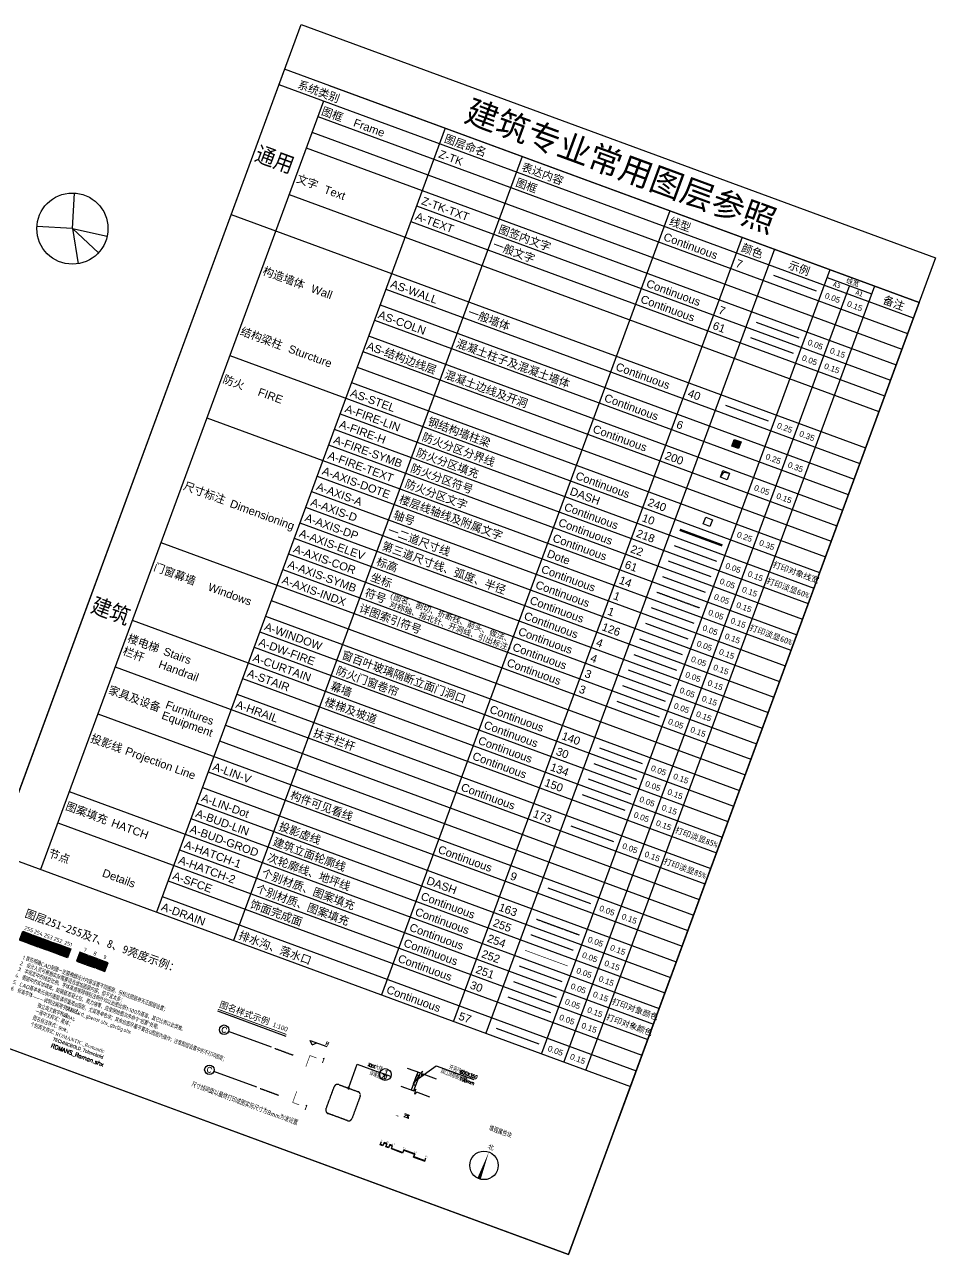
# Model space of a CAD drawing. Extents: x 40587130176 to 40589176181, y 3379490076 to 3381196839.
# Drawn here: x 40587992691 to 40588069505, y 3380766921 to 3380870679 of the extents above; entities that cross this region are included whole.
import ezdxf
from ezdxf.enums import TextEntityAlignment as Align

# ---------------------------------------------------------------- set-up
doc = ezdxf.new("R2010")
doc.units = 0
doc.header["$LTSCALE"] = 10
for name, pattern in [('CENTER', [50.8, 31.75, -6.35, 6.35, -6.35]), ('DASH', [0.35, 0.25, -0.1]), ('DOTE', [2.42, 2, -0.2, 0.02, -0.2])]:
    doc.linetypes.add(name, pattern=pattern)
doc.layers.add('0-T', color=5, linetype='Continuous', plot=False)
for name, color, linetype in [('A-AXIS-COR', 4, 'Continuous'), ('A-AXIS-D', 1, 'Continuous'), ('A-AXIS-DOTE', 14, 'DOTE'), ('A-AXIS-DP', 126, 'Continuous'), ('A-AXIS-ELEV', 4, 'Continuous'), ('A-AXIS-INDX', 3, 'Continuous'), ('A-AXIS-SYMB', 3, 'Continuous'), ('A-BUD-GROD', 254, 'Continuous'), ('A-BUD-LIN', 255, 'Continuous'), ('A-CURTAIN', 84, 'Continuous'), ('A-DRAIN', 57, 'Continuous'), ('A-DW', 23, 'Continuous'), ('A-FIRE-H', 238, 'Continuous'), ('A-FIRE-LIN', 10, 'DASH'), ('A-FIRE-SYMB', 22, 'Continuous'), ('A-FIRE-TEXT', 61, 'Continuous'), ('A-HATCH-1', 252, 'Continuous'), ('A-HATCH-2', 251, 'Continuous'), ('A-HRAIL', 173, 'Continuous'), ('A-LIN-Dot', 163, 'DASH'), ('A-LIN-V', 9, 'Continuous'), ('A-SFCE', 30, 'Continuous'), ('A-STAIR', 150, 'Continuous'), ('A-TEXT', 61, 'Continuous'), ('A-WINDOW', 140, 'Continuous'), ('A-建筑提资施工单位', 211, 'Continuous'), ('AS-COLN', 6, 'Continuous'), ('AS-COLN-H', 135, 'Continuous'), ('AS-STEL', 240, 'Continuous'), ('AS-WALL', 40, 'Continuous'), ('AS-结构边线层', 200, 'Continuous'), ('G-LIN-STE', 10, 'CENTER'), ('Z-TK', 7, 'Continuous'), ('Z-TK-TXT', 7, 'Continuous')]:
    doc.layers.add(name, color=color, linetype=linetype)
doc.styles.add('_TCH_AXIS', font='COMPLEX', dxfattribs={"bigfont": 'GBCBIG'})
doc.styles.add('_TCH_DIM', font='SIMPLEX', dxfattribs={"width": 0.7, "bigfont": 'GBCBIG'})
doc.styles.add('_TCH_LABEL', font='COMPLEX', dxfattribs={"bigfont": 'GBCBIG'})
doc.styles.add('Arial', font='arial.ttf', dxfattribs={"width": 0.85})
doc.styles.add('ROMANS', font='romans.shx')
doc.styles.add('ROMANTIC', font='romantic.ttf')
doc.styles.get("Standard").update_dxf_attribs({"font": 'GBENOR', "width": 0.7, "bigfont": 'GBCBIG'})
doc.styles.add('TECHNICBOLD', font='techb___.ttf', dxfattribs={"width": 0.8})
doc.styles.add('宋体', font='')
doc.styles.add('黑体', font='simhei.ttf', dxfattribs={"width": 0.9})
doc.styles.get('宋体').set_extended_font_data('SimSun')

# ---------------------------------------------------------------- blocks, each defined once
blk = doc.blocks.new('SCALE50')
for points in [[(3000, -100), (3000, 200), (2000, 200), (2000, -100), (1000, -100), (1000, 200), (750, 200), (750, -100), (500, -100), (500, 200), (250, 200), (250, -100), (0, -100), (0, 200)], [(3000, 200), (3000, -100), (4000, -100), (4000, 200)]]:
    blk.add_lwpolyline(points)
for points in [[(0, -100), (0, 0), (250, -100), (250, 0)], [(250, 100), (250, 200), (500, 100), (500, 200)], [(500, -100), (500, 0), (750, -100), (750, 0)], [(750, 100), (750, 200), (1000, 100), (1000, 200)], [(1000, -100), (1000, 0), (2000, -100), (2000, 0)], [(2000, 200), (2000, 100), (3000, 200), (3000, 100)], [(3000, 0), (3000, -100), (4000, 0), (4000, -100)]]:
    blk.add_solid(points)
at = {"layer": 'A-TEXT', "style": 'Arial'}
for s, p in [('0', (-58, 286)), ('0.5', (385, 286)), ('1.0', (925, 286)), ('2.0', (1887, 286)), ('3.0', (2882, 286)), ('4.0', (3882, 286))]:
    blk.add_text(s, height=116, dxfattribs=at).set_placement(p)
blk = doc.blocks.new('00总图-C')
at = {"layer": 'AS-COLN-H'}
h = blk.add_hatch(color=8, dxfattribs=at)
h.dxf.hatch_style = 1
h.paths.add_polyline_path([(40588052547.545914, 3380835680.534055), (40588053110.640793, 3380835473.352613), (40588052903.459351, 3380834910.257727), (40588052340.364464, 3380835117.439168)])
at = {"color": 8}
for p, q in [((40588014621.779114, 3380866924.638391), (40587985069.778122, 3380786605.761887)), ((40588068123.669151, 3380847239.503632), (40588014621.779114, 3380866924.638391)), ((40588060374.025673, 3380849344.97882), (40588064127.99157, 3380847963.769209)), ((40588038571.668159, 3380766920.627127), (40588068123.669151, 3380847239.503632)), ((40587985069.778122, 3380786605.761887), (40588038571.668159, 3380766920.627127))]:
    blk.add_line(p, q, dxfattribs=at)
for points in [[(40588014138.355743, 3380865610.750325), (40588067640.245796, 3380845925.615566)], [(40588018375.74501, 3380865543.428781), (40588068123.669151, 3380847239.503632)], [(40588017892.321663, 3380864229.540715), (40587994040.279587, 3380799402.484815)], [(40588017408.898277, 3380862915.652647), (40588067156.822433, 3380844611.727499)], [(40588028156.64785, 3380861944.707499), (40588003821.182426, 3380795803.763533)], [(40588016925.47493, 3380861601.764581), (40588066673.399071, 3380843297.839433)], [(40588034654.873543, 3380859553.79293), (40588010319.408119, 3380793412.848964)], [(40588016442.051559, 3380860287.876515), (40588066189.9757, 3380841983.951366)], [(40588014991.781471, 3380856346.212315), (40588064739.705612, 3380838042.287166)], [(40588025739.531036, 3380855375.267166), (40588065706.552353, 3380840670.0633)], [(40588010106.6716, 3380854653.105155), (40588063608.561653, 3380834967.970396)], [(40588047117.198067, 3380854968.486926), (40588022781.732643, 3380788827.54296)], [(40588025256.107674, 3380854061.379099), (40588065223.128967, 3380839356.175233)], [(40588053200.310753, 3380852730.306313), (40588028864.845337, 3380786589.362347)], [(40588055923.279968, 3380851728.434866), (40588031587.814537, 3380785587.490901)], [(40588060615.73735, 3380850001.922853), (40588036280.271927, 3380783860.978888)], [(40588023158.116982, 3380848359.286195), (40588063125.138283, 3380833654.082328)], [(40588062251.008614, 3380848654.374014), (40588038157.254883, 3380783170.374082)], [(40588064369.703247, 3380848620.713243), (40588040034.237831, 3380782479.769277)], [(40588022674.693611, 3380847045.398128), (40588062641.71492, 3380832340.194262)], [(40588068123.669151, 3380847239.503632), (40588042715.296997, 3380778182.524841)], [(40588022191.270264, 3380845731.510062), (40588062158.291557, 3380831026.306196)], [(40588021707.846893, 3380844417.621995), (40588061674.868187, 3380829712.418129)], [(40588009993.250603, 3380842760.791011), (40588059741.174744, 3380824456.865863)], [(40588021224.423523, 3380843103.733929), (40588061191.444832, 3380828398.530062)], [(40588020741.00016, 3380841789.845862), (40588060708.021469, 3380827084.641996)], [(40588020257.57679, 3380840475.957796), (40588060224.598099, 3380825770.75393)], [(40588008059.557137, 3380837505.238745), (40588057807.481293, 3380819201.313596)], [(40588008059.557137, 3380837505.238745), (40588057807.481293, 3380819201.313596)], [(40588019290.730057, 3380837848.181663), (40588059257.751373, 3380823142.977796)], [(40588018807.306709, 3380836534.293596), (40588058774.328011, 3380821829.08973)], [(40588018323.883339, 3380835220.405529), (40588058290.904648, 3380820515.201663)], [(40588017357.036613, 3380832592.629396), (40588057324.057922, 3380817887.42553)], [(40588016873.613251, 3380831278.74133), (40588056840.634552, 3380816573.537463)], [(40588016390.189888, 3380829964.853263), (40588056357.211197, 3380815259.649397)], [(40588015906.766533, 3380828650.965197), (40588055873.787827, 3380813945.761331)], [(40588015423.343163, 3380827337.07713), (40588055390.364471, 3380812631.873263)], [(40588004192.170227, 3380826994.134213), (40588053940.094383, 3380808690.209064)], [(40588014939.919792, 3380826023.189063), (40588054906.941101, 3380811317.985197)], [(40588014456.496429, 3380824709.300997), (40588054423.517738, 3380810004.097131)], [(40588013489.649696, 3380822081.524864), (40588053456.671013, 3380807376.320997)], [(40588001775.053421, 3380820424.69388), (40588051522.977547, 3380802120.768732)], [(40588001775.053421, 3380820424.69388), (40588051522.977547, 3380802120.768732)], [(40588013006.226341, 3380820767.636797), (40588052973.24765, 3380806062.432931)], [(40588012522.802979, 3380819453.748731), (40588052489.82428, 3380804748.544864)], [(40588012039.379608, 3380818139.860664), (40588052006.400917, 3380803434.656798)], [(40588000324.783333, 3380816483.02968), (40588050072.707474, 3380798179.104532)], [(40588011072.532883, 3380815512.084531), (40588051039.554192, 3380800806.880664)], [(40588010589.109528, 3380814198.196464), (40588050556.130829, 3380799492.992598)], [(40587998874.513229, 3380812541.36548), (40588048622.43737, 3380794237.440332)], [(40587998874.513229, 3380812541.36548), (40588048622.43737, 3380794237.440332)], [(40587998874.513229, 3380812541.36548), (40588048622.43737, 3380794237.440332)], [(40588009622.262787, 3380811570.420331), (40588049589.284103, 3380796865.216465)], [(40588009138.839432, 3380810256.532265), (40588049105.860741, 3380795551.328398)], [(40588008171.992706, 3380807628.756132), (40588048139.014023, 3380792923.552265)], [(40587996457.396423, 3380805971.925148), (40588046205.320557, 3380787667.999999)], [(40588007688.569344, 3380806314.868065), (40588047655.590637, 3380791609.664199)], [(40588007205.145981, 3380805000.979999), (40588047172.16729, 3380790295.776132)], [(40587995490.54969, 3380803344.149014), (40588045238.473824, 3380785040.223866)], [(40587995490.54969, 3380803344.149014), (40588045238.473824, 3380785040.223866)], [(40587995490.54969, 3380803344.149014), (40588045238.473824, 3380785040.223866)], [(40588006721.72261, 3380803687.091932), (40588046688.743919, 3380788981.888066)], [(40588006721.72261, 3380803687.091932), (40588046688.743919, 3380788981.888066)], [(40587990286.31369, 3380800783.694426), (40588043788.203743, 3380781098.559667)], [(40588005754.875893, 3380801059.315799), (40588045721.897186, 3380786354.111932)], [(40588004788.02916, 3380798431.539666), (40588044755.050468, 3380783726.335799)], [(40588004304.605797, 3380797117.651599), (40588044271.627098, 3380782412.447733)]]:
    blk.add_lwpolyline(points, dxfattribs=at)
for points in [[(40587993008.807518, 3380793157.617295), (40587992258.014343, 3380793433.859218), (40587992534.256264, 3380794184.652398), (40587993285.049438, 3380793908.410477)], [(40587993834.680023, 3380792853.751181), (40587993083.886833, 3380793129.993104), (40587993360.128754, 3380793880.786284), (40587994110.921944, 3380793604.544362)], [(40587994660.552513, 3380792549.885067), (40587993909.759331, 3380792826.126989), (40587994186.001259, 3380793576.92017), (40587994936.794441, 3380793300.678247)], [(40587995486.425011, 3380792246.018953), (40587994735.631828, 3380792522.260875), (40587995011.873749, 3380793273.054055), (40587995762.666931, 3380792996.812133)], [(40587996312.297508, 3380791942.152838), (40587995561.504333, 3380792218.39476), (40587995837.746246, 3380792969.187942), (40587996588.539429, 3380792692.946019)], [(40587997063.090691, 3380791665.910916), (40587997813.883873, 3380791389.668993), (40587998090.125793, 3380792140.462175), (40587997339.332611, 3380792416.704097)], [(40587997888.963203, 3380791362.044802), (40587998639.756371, 3380791085.80288), (40587998915.998299, 3380791836.596061), (40587998165.205116, 3380792112.837982)], [(40587998714.835693, 3380791058.178688), (40587999465.628868, 3380790781.936765), (40587999741.870789, 3380791532.729946), (40587998991.077606, 3380791808.971869)]]:
    blk.add_lwpolyline(points, close=True, dxfattribs=at)
for points in [[(40587993285.049438, 3380793908.410477), (40587992534.256264, 3380794184.652398), (40587993008.807518, 3380793157.617295), (40587992258.014343, 3380793433.859218)], [(40587994110.921944, 3380793604.544362), (40587993360.128754, 3380793880.786284), (40587993834.680023, 3380792853.751181), (40587993083.886833, 3380793129.993104)], [(40587994936.794441, 3380793300.678247), (40587994186.001259, 3380793576.92017), (40587994660.552513, 3380792549.885067), (40587993909.759331, 3380792826.126989)], [(40587995762.666931, 3380792996.812133), (40587995011.873749, 3380793273.054055), (40587995486.425011, 3380792246.018953), (40587994735.631828, 3380792522.260875)], [(40587996588.539429, 3380792692.946019), (40587995837.746246, 3380792969.187942), (40587996312.297508, 3380791942.152838), (40587995561.504333, 3380792218.39476)], [(40587997339.332611, 3380792416.704097), (40587998090.125793, 3380792140.462175), (40587997063.090691, 3380791665.910916), (40587997813.883873, 3380791389.668993)], [(40587998165.205116, 3380792112.837982), (40587998915.998299, 3380791836.596061), (40587997888.963203, 3380791362.044802), (40587998639.756371, 3380791085.80288)], [(40587998991.077606, 3380791808.971869), (40587999741.870789, 3380791532.729946), (40587998714.835693, 3380791058.178688), (40587999465.628868, 3380790781.936765)]]:
    blk.add_solid(points, dxfattribs=at)
at = {"layer": '0-T', "color": 8}
blk.add_lwpolyline([(40588016002.988724, 3380870678.604296), (40588069504.878769, 3380850993.469537), (40588038571.668159, 3380766920.627127), (40587985069.778122, 3380786605.761887)], close=True, dxfattribs=at)
at = {"layer": 'A-AXIS-COR', "color": 8}
blk.add_line((40588043593.417969, 3380816231.329181), (40588047187.473953, 3380814908.955784), dxfattribs=at)
at = {"layer": 'A-AXIS-D', "color": 8}
for p, q in [((40588045527.111427, 3380821486.881447), (40588049121.167397, 3380820164.50805)), ((40588045043.688057, 3380820172.993381), (40588048637.744034, 3380818850.619984)), ((40588013506.765427, 3380784410.987615), (40588009893.57325, 3380785740.401865)), ((40588012263.64476, 3380781032.331264), (40588008650.452583, 3380782361.745514))]:
    blk.add_line(p, q, dxfattribs=at)
for centre in [(40588009518.176659, 3380785878.522826), (40588008275.055977, 3380782499.866476)]:
    blk.add_circle(centre, 400, dxfattribs=at)
at = {"layer": 'A-AXIS-DOTE', "color": 8}
for p, q in [((40588046010.53479, 3380822800.769515), (40588049604.590759, 3380821478.396117)), ((40588013788.312866, 3380784307.396894), (40588015351.403633, 3380783732.283528)), ((40588012545.192207, 3380780928.740543), (40588014108.282951, 3380780353.627177))]:
    blk.add_line(p, q, dxfattribs=at)
at = {"layer": 'A-AXIS-DP', "color": 8}
blk.add_line((40588044560.264702, 3380818859.105315), (40588048154.320671, 3380817536.731917), dxfattribs=at)
at = {"layer": 'A-AXIS-ELEV', "color": 8}
for p, q in [((40588044076.841339, 3380817545.217247), (40588047670.897308, 3380816222.843851)), ((40588016954.103622, 3380784595.218132), (40588016776.146896, 3380784980.356297)), ((40588016776.146896, 3380784980.356297), (40588018184.584091, 3380784462.145145)), ((40588016954.103622, 3380784595.218132), (40588017339.241783, 3380784773.174855))]:
    blk.add_line(p, q, dxfattribs=at)
at = {"layer": 'A-AXIS-INDX', "color": 8}
for p, q in [((40588042626.571243, 3380813603.553048), (40588046220.62722, 3380812281.179651)), ((40588020022.871178, 3380781006.552104), (40588020744.053421, 3380782966.640948)), ((40588020744.053421, 3380782966.640948), (40588022641.606827, 3380782268.467582)), ((40588023580.098312, 3380781923.165179), (40588022641.606827, 3380782268.467582))]:
    blk.add_line(p, q, dxfattribs=at)
for points in [[(40588027425.298401, 3380781713.037838), (40588026316.839897, 3380782120.876793), (40588026172.593971, 3380781950.18634), (40588026248.118813, 3380782369.924934), (40588026105.679321, 3380782198.569833), (40588024997.220833, 3380782606.408787)], [(40588026868.013153, 3380780198.401801), (40588025759.554649, 3380780606.240756), (40588025615.308723, 3380780435.550303), (40588025690.833557, 3380780855.288897), (40588025548.394058, 3380780683.933796), (40588024439.935562, 3380781091.77275)]]:
    blk.add_lwpolyline(points, dxfattribs=at)
at = {"layer": 'A-AXIS-INDX', "color": 8, "linetype": 'DASH'}
blk.add_lwpolyline([(40588019910.721657, 3380778206.200151), (40588018293.293747, 3380778801.305977, -0.4142135624), (40588018115.337029, 3380779186.44414), (40588018808.264999, 3380781069.741184, -0.4142135624), (40588019193.40316, 3380781247.697906), (40588020810.831078, 3380780652.592081, -0.4142135624), (40588020988.787804, 3380780267.453918), (40588020295.859833, 3380778384.156873, -0.4142135624)], format="xyb", close=True, dxfattribs=at)
at = {"layer": 'A-AXIS-INDX', "color": 8}
blk.add_lwpolyline([(40588020058.524231, 3380780929.390931, 1), (40588019945.710007, 3380780970.899056, 1)], format="xyb", close=True, dxfattribs=at)
blk.add_lwpolyline([(40588025616.249931, 3380778060.404775, 0, 0, 0), (40588023929.705978, 3380778680.940704, 0, 80, 0), (40588024211.253418, 3380778577.349983, 0, 0, 0)], format="xyseb", dxfattribs=at)
blk.add_circle((40588023110.852577, 3380782095.816381), 500, dxfattribs=at)
at = {"layer": 'A-AXIS-SYMB', "color": 8}
for p, q in [((40588043109.994614, 3380814917.441115), (40588046704.050583, 3380813595.067718)), ((40588025716.948334, 3380781626.557826), (40588027400.06266, 3380782840.37272)), ((40588027400.06266, 3380782840.37272), (40588030579.158028, 3380781670.677207))]:
    blk.add_line(p, q, dxfattribs=at)
blk.add_lwpolyline([(40588008946.676529, 3380787473.070352), (40588014726.081284, 3380785346.634049)], dxfattribs=at)
for points, const_width in [([(40588008995.018867, 3380787604.459157), (40588014774.423607, 3380785478.022856)], 70), ([(40588016408.574081, 3380782761.638895), (40588016753.876488, 3380783700.130371), (40588017316.971367, 3380783492.948929)], 50), ([(40588015860.244339, 3380779533.735524), (40588015297.14946, 3380779740.916965), (40588015642.451851, 3380780679.408441)], 50)]:
    blk.add_lwpolyline(points, dxfattribs=dict(at, const_width=const_width))
at = {"layer": 'A-AXIS-SYMB', "color": 8, "const_width": 40}
blk.add_lwpolyline([(40588025700.726646, 3380781614.859214, 1), (40588025733.169991, 3380781638.256438, 1)], format="xyb", close=True, dxfattribs=at)
at = {"layer": 'A-AXIS-SYMB', "color": 8}
blk.add_lwpolyline([(40588031016.62812, 3380773303.311912, 300, 0, 0), (40588031845.353897, 3380775555.691454, 0, 0, 0)], format="xyseb", dxfattribs=at)
blk.add_circle((40588031430.991013, 3380774429.501683), 1200, dxfattribs=at)
at = {"layer": 'A-BUD-GROD', "color": 8, "const_width": 50}
blk.add_lwpolyline([(40588034891.797432, 3380792581.343983), (40588038485.853394, 3380791258.970586)], dxfattribs=at)
at = {"layer": 'A-BUD-LIN', "color": 8, "const_width": 100}
blk.add_lwpolyline([(40588035375.220787, 3380793895.23205), (40588038969.276756, 3380792572.858653)], dxfattribs=at)
at = {"layer": 'A-CURTAIN', "color": 8}
blk.add_line((40588040209.454422, 3380807034.112716), (40588043803.510399, 3380805711.739318), dxfattribs=at)
for points in [[(40587996721.813782, 3380853467.29866), (40587996894.847031, 3380856462.30442)], [(40587996721.813782, 3380853467.29866), (40587993726.97937, 3380853643.272549)], [(40587996721.813782, 3380853467.29866), (40587997199.869041, 3380850505.633054)], [(40587996721.813782, 3380853467.29866), (40587998924.599991, 3380851430.700286)], [(40587996721.813782, 3380853467.29866), (40587999655.490677, 3380852839.97106)]]:
    blk.add_lwpolyline(points, dxfattribs=at)
blk.add_circle((40587996721.813782, 3380853467.29866), 3000, dxfattribs=at)
at = {"layer": 'A-DRAIN', "color": 8}
blk.add_line((40588032474.680611, 3380786011.903651), (40588036068.736572, 3380784689.530253), dxfattribs=at)
at = {"layer": 'A-DW', "color": 8}
blk.add_line((40588040692.877792, 3380808348.000782), (40588044286.933746, 3380807025.627385), dxfattribs=at)
at = {"layer": 'A-FIRE-H', "color": 8}
blk.add_line((40588047460.804878, 3380826742.433714), (40588051054.860863, 3380825420.060317), dxfattribs=at)
at = {"layer": 'A-FIRE-LIN', "color": 8, "ltscale": 3, "const_width": 200}
blk.add_lwpolyline([(40588047944.228249, 3380828056.32178), (40588051538.284218, 3380826733.948383)], dxfattribs=at)
at = {"layer": 'A-FIRE-SYMB', "color": 8}
blk.add_line((40588046977.381523, 3380825428.545647), (40588050571.437477, 3380824106.17225), dxfattribs=at)
at = {"layer": 'A-FIRE-TEXT', "color": 8}
blk.add_line((40588046493.958153, 3380824114.657581), (40588050088.01413, 3380822792.284184), dxfattribs=at)
at = {"layer": 'A-HATCH-1', "color": 8}
blk.add_line((40588034408.374062, 3380791267.455917), (40588038002.430031, 3380789945.08252), dxfattribs=at)
at = {"layer": 'A-HATCH-2', "color": 8}
blk.add_line((40588033924.950699, 3380789953.567851), (40588037519.006668, 3380788631.194453), dxfattribs=at)
at = {"layer": 'A-HRAIL', "color": 8}
blk.add_line((40588038759.184341, 3380803092.448516), (40588042353.240303, 3380801770.075119), dxfattribs=at)
at = {"layer": 'A-LIN-Dot', "color": 8}
blk.add_line((40588035858.644157, 3380795209.120116), (40588039452.700127, 3380793886.746719), dxfattribs=at)
blk.add_lwpolyline([(40588025467.713043, 3380781238.76689), (40588025778.485207, 3380782083.409219), (40588025966.183594, 3380782014.348762), (40588025655.411438, 3380781169.706434), (40588025467.713043, 3380781238.76689), (40588025966.183594, 3380782014.348762)], dxfattribs=at)
at = {"layer": 'A-LIN-V', "color": 8}
blk.add_line((40588036825.490883, 3380797836.89625), (40588040419.546852, 3380796514.522852), dxfattribs=at)
at = {"layer": 'A-SFCE', "color": 8}
blk.add_line((40588033441.527344, 3380788639.679783), (40588037035.583313, 3380787317.306386), dxfattribs=at)
at = {"layer": 'A-STAIR', "color": 8}
blk.add_line((40588039726.031067, 3380805720.224648), (40588043320.087029, 3380804397.851252), dxfattribs=at)
at = {"layer": 'A-TEXT', "color": 8}
blk.add_line((40588053909.605843, 3380844269.519217), (40588057503.661819, 3380842947.14582), dxfattribs=at)
at = {"layer": 'A-WINDOW', "color": 8}
blk.add_line((40588041176.301163, 3380809661.888848), (40588044770.357117, 3380808339.515451), dxfattribs=at)
at = {"layer": 'AS-COLN', "color": 8}
blk.add_lwpolyline([(40588052547.545914, 3380835680.534055), (40588053110.640793, 3380835473.352613), (40588052903.459351, 3380834910.257727), (40588052340.364464, 3380835117.439168)], close=True, dxfattribs=at)
at = {"layer": 'AS-STEL', "color": 8}
blk.add_lwpolyline([(40588050130.429077, 3380829111.093721), (40588050693.523956, 3380828903.91228), (40588050486.342529, 3380828340.817394), (40588049923.247643, 3380828547.998836)], close=True, dxfattribs=at)
at = {"layer": 'AS-WALL', "color": 8}
blk.add_line((40588051811.61515, 3380838567.426313), (40588055405.671127, 3380837245.052916), dxfattribs=at)
for points in [[(40588025854.817123, 3380782290.870426), (40588025297.531868, 3380780776.234388)], [(40588026042.515503, 3380782221.809917), (40588025485.23024, 3380780707.17388)]]:
    blk.add_lwpolyline(points, dxfattribs=at)
at = {"layer": 'AS-结构边线层', "color": 8, "ltscale": 100}
blk.add_lwpolyline([(40588051580.699173, 3380833052.757921), (40588052143.79406, 3380832845.576479), (40588051936.612617, 3380832282.481594), (40588051373.517731, 3380832489.663035)], close=True, dxfattribs=at)
blk.add_lwpolyline([(40588051373.517731, 3380832489.663035), (40588051657.610893, 3380832911.432734), (40588052143.79406, 3380832845.576479)], dxfattribs=at)
at = {"layer": 'Z-TK', "color": 8}
blk.add_line((40588055843.299301, 3380849525.071484), (40588059437.35527, 3380848202.698086), dxfattribs=at)
at = {"layer": 'Z-TK-TXT', "color": 8}
blk.add_line((40588054393.029213, 3380845583.407284), (40588057987.085182, 3380844261.033886), dxfattribs=at)
at = {"layer": 'A-TEXT', "color": 8, "rotation": 339.7997433646614}
blk.add_blockref('SCALE50', (40588022716.855637, 3380776259.579036), dxfattribs=at)
at = {"color": 8}
for s, height, style, p in [('系统类别', 675.177305, '黑体', (40588015654.88015, 3380865351.121415)), ('建筑专业常用图层参照', 2025.5319149, '黑体', (40588029658.68557, 3380862576.62947)), ('图框', 675.177305, '黑体', (40588017666.541946, 3380863119.208064)), ('Frame', 675.177305, 'Arial', (40588020355.278687, 3380862129.931892)), ('图层命名', 675.177305, '黑体', (40588028032.686768, 3380860796.912373)), ('表达内容', 675.177305, '黑体', (40588034530.91246, 3380858405.997804)), ('文字', 675.177305, '黑体', (40588015568.182411, 3380857416.112645)), ('Text', 675.177305, 'Arial', (40588017870.308723, 3380856497.329585)), ('线型', 675.177305, '黑体', (40588046993.236977, 3380853820.6918)), ('颜色', 675.177305, '黑体', (40588053076.349678, 3380851582.511187)), ('构造墙体', 675.177305, '黑体', (40588012703.850304, 3380849631.193545)), ('示例', 675.177305, '黑体', (40588057036.135399, 3380850125.573582)), ('A3', 405.106383, '黑体', (40588060824.940079, 3380848626.159398)), ('线宽', 405.106383, '黑体', (40588061930.554314, 3380848947.959579)), ('Wall', 675.177305, 'Arial', (40588016772.783707, 3380848134.096853)), ('A1', 405.106383, '黑体', (40588062723.33815, 3380847927.675252)), ('备注', 675.177305, '黑体', (40588065013.312943, 3380847190.503159)), ('结构梁柱', 675.177305, '黑体', (40588010829.855339, 3380844537.894794)), ('Sturcture', 675.177305, 'Arial', (40588014865.860031, 3380843052.913681)), ('防火', 675.177305, '黑体', (40588009345.76458, 3380840504.30998)), ('FIRE', 675.177305, 'Arial', (40588012303.350014, 3380839416.115383)), ('尺寸标注', 675.177305, '黑体', (40588006029.855431, 3380831492.057389)), ('Dimensioning', 675.17730496, 'Arial', (40588009935.848633, 3380829995.260381)), ('门窗幕墙', 675.177305, '黑体', (40588003511.287849, 3380824646.88579)), ('Windows', 675.177305, 'Arial', (40588008090.431343, 3380822962.065751)), ('楼电梯', 675.177305, '黑体', (40588001302.197853, 3380818642.837977)), ('栏杆', 675.177305, '黑体', (40588000903.27877, 3380817558.622643)), ('Stairs', 675.177305, 'Arial', (40588004323.954033, 3380817531.032815)), ('Handrail', 675.177305, 'Arial', (40588003925.03495, 3380816446.81748)), ('家具及设备', 675.177305, '黑体', (40587999700.146149, 3380814288.64913)), ('Furnitures', 675.177305, 'Arial', (40588004509.937027, 3380813028.476009)), ('Equipment', 675.177305, 'Arial', (40588004182.524513, 3380812138.60715)), ('投影线', 675.177305, '黑体', (40587998195.287537, 3380810198.619756)), ('Projection Line', 675.17730496, 'Arial', (40588001102.98835, 3380809128.779382)), ('图案填充', 675.177305, '黑体', (40587996090.544701, 3380804478.175275)), ('HATCH', 675.177305, 'Arial', (40587999937.428047, 3380803062.778228)), ('节点', 675.177305, '黑体', (40587994629.945587, 3380800508.437991)), ('Details', 675.177305, 'Arial', (40587999175.374367, 3380798836.022715))]:
    blk.add_text(s, height=height, rotation=339.7997433647, dxfattribs=dict(at, style=style)).set_placement(p)
at = {"color": 8, "style": '黑体', "width": 0.9}
for s, p in [('通用', (40588012007.427254, 3380859248.753183)), ('建筑', (40587998177.327682, 3380821159.133136))]:
    blk.add_text(s, height=1349.9750996, rotation=339.7997433647, dxfattribs=at).set_placement(p)
at = {"layer": 'A-AXIS-COR', "color": 8}
for s, height, style, p in [('A-AXIS-COR', 675.177305, 'Arial', (40588015299.38208, 3380826189.282004)), ('坐标', 675.177305, '黑体', (40588021797.607773, 3380823798.367436)), ('Continuous', 675.177305, 'Arial', (40588034259.932297, 3380819213.061431)), ('4', 675.177305, 'Arial', (40588040343.044983, 3380816974.880818)), ('0.05', 486.1276596, 'Arial', (40588047877.33857, 3380814327.387658)), ('0.15', 486.1276596, 'Arial', (40588049754.321518, 3380813636.782852))]:
    blk.add_text(s, height=height, rotation=339.7997433647, dxfattribs=dict(at, style=style)).set_placement(p)
at = {"layer": 'A-AXIS-D', "color": 8}
for s, height, style, p in [('A-AXIS-A', 675.177305, 'Arial', (40588017233.075539, 3380831444.83427)), ('A-AXIS-D', 675.177305, 'Arial', (40588016749.652168, 3380830130.946204)), ('轴号', 675.177305, '黑体', (40588023731.301224, 3380829053.919702)), ('一二道尺寸线', 675.177305, '黑体', (40588023247.877861, 3380827740.031635)), ('Continuous', 675.177305, 'Arial', (40588036193.625748, 3380824468.613697)), ('Continuous', 675.177305, 'Arial', (40588035710.202377, 3380823154.725631)), ('1', 675.177305, 'Arial', (40588042276.738426, 3380822230.433084)), ('1', 675.177305, 'Arial', (40588041793.315079, 3380820916.545018)), ('0.05', 486.1276596, 'Arial', (40588049811.032021, 3380819582.939924)), ('0.15', 486.1276596, 'Arial', (40588051688.014969, 3380818892.335119)), ('0.05', 486.1276596, 'Arial', (40588049327.60865, 3380818269.051857)), ('0.15', 486.1276596, 'Arial', (40588051204.591614, 3380817578.447052))]:
    blk.add_text(s, height=height, rotation=339.7997433647, dxfattribs=dict(at, style=style)).set_placement(p)
at = {"layer": 'A-AXIS-D', "color": 8, "style": '_TCH_AXIS', "width": 1.4}
for p, p2 in [((40588009227.687263, 3380785744.299461), (40588009652.400017, 3380785588.033432)), ((40588007984.566589, 3380782365.64311), (40588008409.27935, 3380782209.377081))]:
    blk.add_text('C', height=452.54834, rotation=339.799743392, dxfattribs=at).set_placement(p, p2, align=Align.FIT)
at = {"layer": 'A-AXIS-DOTE', "color": 8}
for s, height, style, p in [('A-AXIS-DOTE', 675.17730496, 'Arial', (40588017716.498894, 3380832758.722337)), ('楼层线轴线及附属文字', 675.177305, '黑体', (40588024214.724586, 3380830367.807769)), ('Dote', 675.177305, 'Arial', (40588036677.04911, 3380825782.501764)), ('14', 675.177305, 'Arial', (40588042760.161797, 3380823544.32115)), ('0.05', 486.1276596, 'Arial', (40588050294.455383, 3380820896.82799)), ('0.15', 486.1276596, 'Arial', (40588052171.438339, 3380820206.223185)), ('打印淡显60%%%', 486.1276596, '黑体', (40588053794.784981, 3380819608.939661))]:
    blk.add_text(s, height=height, rotation=339.7997433647, dxfattribs=dict(at, style=style)).set_placement(p)
at = {"layer": 'A-AXIS-DP', "color": 8}
for s, height, style, p in [('A-AXIS-DP', 675.177305, 'Arial', (40588016266.228813, 3380828817.058137)), ('第三道尺寸线、弧度、半径', 675.17730496, '黑体', (40588022764.454498, 3380826426.143569)), ('Continuous', 675.177305, 'Arial', (40588035226.779022, 3380821840.837564)), ('126', 675.177305, 'Arial', (40588041309.891708, 3380819602.656951)), ('0.05', 486.1276596, 'Arial', (40588048844.185303, 3380816955.163791)), ('0.15', 486.1276596, 'Arial', (40588050721.168243, 3380816264.558985))]:
    blk.add_text(s, height=height, rotation=339.7997433647, dxfattribs=dict(at, style=style)).set_placement(p)
at = {"layer": 'A-AXIS-ELEV', "color": 8}
for s, height, style, p in [('A-AXIS-ELEV', 675.17730496, 'Arial', (40588015782.805443, 3380827503.170071)), ('标高', 675.177305, '黑体', (40588022281.031128, 3380825112.255503)), ('Continuous', 675.177305, 'Arial', (40588034743.355652, 3380820526.949498)), ('4', 675.177305, 'Arial', (40588040826.468353, 3380818288.768885)), ('0.05', 486.1276596, 'Arial', (40588048360.761917, 3380815641.275724)), ('0.15', 486.1276596, 'Arial', (40588050237.744881, 3380814950.670919))]:
    blk.add_text(s, height=height, rotation=339.7997433647, dxfattribs=dict(at, style=style)).set_placement(p)
at = {"layer": 'A-AXIS-INDX', "color": 8}
for s, height, style, p in [('A-AXIS-INDX', 675.17730496, 'Arial', (40588014332.535347, 3380823561.505871)), ('详图索引符号', 675.177305, '黑体', (40588020830.76104, 3380821170.591303)), ('Continuous', 675.177305, 'Arial', (40588033293.085571, 3380816585.285298)), ('3', 675.177305, 'Arial', (40588039376.198257, 3380814347.104685)), ('0.05', 486.1276596, 'Arial', (40588046910.491837, 3380811699.611524)), ('0.15', 486.1276596, 'Arial', (40588048787.474792, 3380811009.006719))]:
    blk.add_text(s, height=height, rotation=339.7997433647, dxfattribs=dict(at, style=style)).set_placement(p)
at = {"layer": 'A-AXIS-SYMB', "color": 8}
for s, height, style, p in [('A-AXIS-SYMB', 675.17730496, 'Arial', (40588014815.958717, 3380824875.393937)), ('符号', 675.177305, '黑体', (40588021314.184402, 3380822484.479369)), ('对称轴、指北针、开洞线、引出标注)', 472.62411348, '黑体', (40588023409.509911, 3380821593.868325)), ('(图名、剖切、折断线、箭头、做法、', 472.62411348, '黑体', (40588023433.945297, 3380822309.955679)), ('Continuous', 675.177305, 'Arial', (40588033776.508926, 3380817899.173365)), ('3', 675.177305, 'Arial', (40588039859.62162, 3380815660.992752)), ('0.05', 486.1276596, 'Arial', (40588047393.915199, 3380813013.499591)), ('0.15', 486.1276596, 'Arial', (40588049270.898163, 3380812322.894785))]:
    blk.add_text(s, height=height, rotation=339.7997433647, dxfattribs=dict(at, style=style)).set_placement(p)
at = {"layer": 'A-BUD-GROD', "color": 8}
for s, height, style, p in [('A-BUD-GROD', 675.177305, 'Arial', (40588006565.225571, 3380802551.267876)), ('次轮廓线、地坪线', 675.177305, '黑体', (40588013095.987221, 3380800148.382237)), ('Continuous', 675.177305, 'Arial', (40588025558.311737, 3380795563.076233)), ('254', 675.177305, 'Arial', (40588031641.424438, 3380793324.89562)), ('0.05', 486.1276596, 'Arial', (40588039175.718018, 3380790677.40246)), ('0.15', 486.1276596, 'Arial', (40588041052.700974, 3380789986.797654))]:
    blk.add_text(s, height=height, rotation=339.7997433647, dxfattribs=dict(at, style=style)).set_placement(p)
at = {"layer": 'A-BUD-LIN', "color": 8}
for s, height, style, p in [('A-BUD-LIN', 675.177305, 'Arial', (40588007048.648933, 3380803865.155943)), ('建筑立面轮廓线', 675.177305, '黑体', (40588013579.410583, 3380801462.270305)), ('Continuous', 675.177305, 'Arial', (40588026041.735123, 3380796876.9643)), ('255', 675.177305, 'Arial', (40588032124.847801, 3380794638.783686)), ('0.05', 486.1276596, 'Arial', (40588039659.14138, 3380791991.290526)), ('0.15', 486.1276596, 'Arial', (40588041536.124336, 3380791300.68572))]:
    blk.add_text(s, height=height, rotation=339.7997433647, dxfattribs=dict(at, style=style)).set_placement(p)
at = {"layer": 'A-CURTAIN', "color": 8}
for s, height, style, p in [('A-CURTAIN', 675.177305, 'Arial', (40588011882.882568, 3380817004.036609)), ('幕墙', 675.177305, '黑体', (40588018413.644234, 3380814601.15097)), ('Continuous', 675.177305, 'Arial', (40588030875.96875, 3380810015.844965)), ('134', 675.177305, 'Arial', (40588036959.081444, 3380807777.664352)), ('0.05', 486.1276596, 'Arial', (40588044493.375023, 3380805130.171192)), ('0.15', 486.1276596, 'Arial', (40588046370.357971, 3380804439.566386))]:
    blk.add_text(s, height=height, rotation=339.7997433647, dxfattribs=dict(at, style=style)).set_placement(p)
at = {"layer": 'A-DRAIN', "color": 8}
for s, height, style, p in [('A-DRAIN', 675.177305, 'Arial', (40588004148.108749, 3380795981.827544)), ('排水沟、落水口', 675.177305, '黑体', (40588010678.870399, 3380793578.941905)), ('Continuous', 675.177305, 'Arial', (40588023141.194923, 3380788993.6359)), ('57', 675.177305, 'Arial', (40588029224.307617, 3380786755.455287)), ('0.05', 486.1276596, 'Arial', (40588036758.601196, 3380784107.962127)), ('0.15', 486.1276596, 'Arial', (40588038635.584152, 3380783417.357321))]:
    blk.add_text(s, height=height, rotation=339.7997433647, dxfattribs=dict(at, style=style)).set_placement(p)
at = {"layer": 'A-DW', "color": 8}
for s, height, style, p in [('A-DW-FIRE', 675.177305, 'Arial', (40588012366.305931, 3380818317.924675)), ('防火门窗卷帘', 675.177305, '黑体', (40588018897.067581, 3380815915.039036)), ('Continuous', 675.177305, 'Arial', (40588031359.392113, 3380811329.733032)), ('30', 675.177305, 'Arial', (40588037442.504799, 3380809091.552419)), ('0.05', 486.1276596, 'Arial', (40588044976.798378, 3380806444.059258)), ('0.15', 486.1276596, 'Arial', (40588046853.781326, 3380805753.454453))]:
    blk.add_text(s, height=height, rotation=339.7997433647, dxfattribs=dict(at, style=style)).set_placement(p)
at = {"layer": 'A-FIRE-H', "color": 8}
for s, height, style, p in [('A-FIRE-H', 675.177305, 'Arial', (40588019166.76899, 3380836700.386536)), ('防火分区填充', 675.177305, '黑体', (40588025664.994682, 3380834309.471969)), ('Continuous', 675.177305, 'Arial', (40588038127.319199, 3380829724.165964)), ('218', 675.177305, 'Arial', (40588044210.431892, 3380827485.98535)), ('0.05', 486.1276596, 'Arial', (40588051744.725471, 3380824838.49219)), ('0.15', 486.1276596, 'Arial', (40588053621.70842, 3380824147.887384)), ('打印淡显60%%%', 486.1276596, '黑体', (40588055217.417992, 3380823560.772465))]:
    blk.add_text(s, height=height, rotation=339.7997433647, dxfattribs=dict(at, style=style)).set_placement(p)
at = {"layer": 'A-FIRE-LIN', "color": 8}
for s, style, p in [('A-FIRE-LIN', 'Arial', (40588019650.19236, 3380838014.274603)), ('防火分区分界线', '黑体', (40588026148.418037, 3380835623.360035)), ('DASH', 'Arial', (40588038610.742569, 3380831038.05403)), ('10', 'Arial', (40588044693.855263, 3380828799.873417))]:
    blk.add_text(s, height=675.177305, rotation=339.7997433647, dxfattribs=dict(at, style=style)).set_placement(p)
at = {"layer": 'A-FIRE-SYMB', "color": 8}
for s, height, style, p in [('A-FIRE-SYMB', 675.17730496, 'Arial', (40588018683.345627, 3380835386.49847)), ('防火分区符号', 675.177305, '黑体', (40588025181.571312, 3380832995.583902)), ('Continuous', 675.177305, 'Arial', (40588037643.895844, 3380828410.277897)), ('22', 675.177305, 'Arial', (40588043727.00853, 3380826172.097284)), ('0.05', 486.1276596, 'Arial', (40588051261.302109, 3380823524.604124)), ('0.15', 486.1276596, 'Arial', (40588053138.285057, 3380822833.999318))]:
    blk.add_text(s, height=height, rotation=339.7997433647, dxfattribs=dict(at, style=style)).set_placement(p)
at = {"layer": 'A-FIRE-TEXT', "color": 8}
for s, height, style, p in [('A-FIRE-TEXT', 675.17730496, 'Arial', (40588018199.922256, 3380834072.610404)), ('防火分区文字', 675.177305, '黑体', (40588024698.147949, 3380831681.695835)), ('Continuous', 675.177305, 'Arial', (40588037160.472473, 3380827096.389831)), ('61', 675.177305, 'Arial', (40588043243.585159, 3380824858.209218)), ('0.05', 486.1276596, 'Arial', (40588050777.878754, 3380822210.716057)), ('0.15', 486.1276596, 'Arial', (40588052654.861687, 3380821520.111252))]:
    blk.add_text(s, height=height, rotation=339.7997433647, dxfattribs=dict(at, style=style)).set_placement(p)
at = {"layer": 'A-HATCH-1', "color": 8}
for s, height, style, p in [('A-HATCH-1', 675.177305, 'Arial', (40588006081.802208, 3380801237.37981)), ('个别材质、图案填充', 675.177305, '黑体', (40588012612.563858, 3380798834.494171)), ('Continuous', 675.177305, 'Arial', (40588025074.88839, 3380794249.188167)), ('252', 675.177305, 'Arial', (40588031158.001083, 3380792011.007554)), ('0.05', 486.1276596, 'Arial', (40588038692.294647, 3380789363.514393)), ('0.15', 486.1276596, 'Arial', (40588040569.277603, 3380788672.909588)), ('打印对象颜色', 486.1276596, '黑体', (40588042192.624252, 3380788075.626064))]:
    blk.add_text(s, height=height, rotation=339.7997433647, dxfattribs=dict(at, style=style)).set_placement(p)
at = {"layer": 'A-HATCH-2', "color": 8}
for s, height, style, p in [('A-HATCH-2', 675.177305, 'Arial', (40588005598.378838, 3380799923.491744)), ('个别材质、图案填充', 675.177305, '黑体', (40588012129.140503, 3380797520.606105)), ('Continuous', 675.177305, 'Arial', (40588024591.465019, 3380792935.3001)), ('251', 675.177305, 'Arial', (40588030674.577713, 3380790697.119486)), ('0.05', 486.1276596, 'Arial', (40588038208.871292, 3380788049.626326)), ('0.15', 486.1276596, 'Arial', (40588040085.85424, 3380787359.021521)), ('打印对象颜色', 486.1276596, '黑体', (40588041709.200882, 3380786761.737997))]:
    blk.add_text(s, height=height, rotation=339.7997433647, dxfattribs=dict(at, style=style)).set_placement(p)
at = {"layer": 'A-HRAIL', "color": 8}
for s, height, style, p in [('A-HRAIL', 675.177305, 'Arial', (40588010432.61248, 3380813062.372409)), ('扶手栏杆', 675.177305, '黑体', (40588016963.37413, 3380810659.48677)), ('Continuous', 675.177305, 'Arial', (40588029425.698647, 3380806074.180766)), ('173', 675.177305, 'Arial', (40588035508.811348, 3380803836.000153)), ('0.05', 486.1276596, 'Arial', (40588043043.104927, 3380801188.506992)), ('0.15', 486.1276596, 'Arial', (40588044920.087883, 3380800497.902186)), ('打印淡显85%%%', 486.1276596, '黑体', (40588046543.434517, 3380799900.618662))]:
    blk.add_text(s, height=height, rotation=339.7997433647, dxfattribs=dict(at, style=style)).set_placement(p)
at = {"layer": 'A-LIN-Dot', "color": 8}
for s, height, style, p in [('A-LIN-Dot', 675.177305, 'Arial', (40588007532.072304, 3380805179.04401)), ('投影虚线', 675.177305, '黑体', (40588014062.833946, 3380802776.158371)), ('DASH', 675.177305, 'Arial', (40588026525.15847, 3380798190.852366)), ('163', 675.177305, 'Arial', (40588032608.271156, 3380795952.671753)), ('0.05', 486.1276596, 'Arial', (40588040142.564743, 3380793305.178593)), ('0.15', 486.1276596, 'Arial', (40588042019.547691, 3380792614.573787))]:
    blk.add_text(s, height=height, rotation=339.7997433647, dxfattribs=dict(at, style=style)).set_placement(p)
at = {"layer": 'A-LIN-V', "color": 8}
for s, height, style, p in [('A-LIN-V', 675.177305, 'Arial', (40588008498.919022, 3380807806.820143)), ('构件可见看线', 675.177305, '黑体', (40588015029.680679, 3380805403.934504)), ('Continuous', 675.177305, 'Arial', (40588027492.005203, 3380800818.6285)), ('9', 675.177305, 'Arial', (40588033575.117897, 3380798580.447886)), ('0.05', 486.1276596, 'Arial', (40588041109.411469, 3380795932.954726)), ('0.15', 486.1276596, 'Arial', (40588042986.394417, 3380795242.34992))]:
    blk.add_text(s, height=height, rotation=339.7997433647, dxfattribs=dict(at, style=style)).set_placement(p)
at = {"layer": 'A-SFCE', "color": 8}
for s, height, style, p in [('A-SFCE', 675.177305, 'Arial', (40588005114.955467, 3380798609.603677)), ('饰面完成面', 675.177305, '黑体', (40588011645.717133, 3380796206.718038)), ('Continuous', 675.177305, 'Arial', (40588024108.041649, 3380791621.412033)), ('30', 675.177305, 'Arial', (40588030191.154343, 3380789383.23142)), ('0.05', 486.1276596, 'Arial', (40588037725.447922, 3380786735.73826)), ('0.15', 486.1276596, 'Arial', (40588039602.430878, 3380786045.133455))]:
    blk.add_text(s, height=height, rotation=339.7997433647, dxfattribs=dict(at, style=style)).set_placement(p)
at = {"layer": 'A-STAIR', "color": 8}
for s, height, style, p in [('A-STAIR', 675.177305, 'Arial', (40588011399.459213, 3380815690.148542)), ('楼梯及坡道', 675.177305, '黑体', (40588017930.220863, 3380813287.262904)), ('Continuous', 675.177305, 'Arial', (40588030392.54538, 3380808701.956899)), ('150', 675.177305, 'Arial', (40588036475.658073, 3380806463.776285)), ('0.05', 486.1276596, 'Arial', (40588044009.951653, 3380803816.283125)), ('0.15', 486.1276596, 'Arial', (40588045886.934608, 3380803125.678319)), ('打印淡显85%%%', 486.1276596, '黑体', (40588047510.28125, 3380802528.394796))]:
    blk.add_text(s, height=height, rotation=339.7997433647, dxfattribs=dict(at, style=style)).set_placement(p)
at = {"layer": 'A-TEXT', "color": 8}
for s, height, style, p in [('A-TEXT', 675.177305, 'Arial', (40588025583.033989, 3380854239.44311)), ('一般文字', 675.177305, '黑体', (40588032113.795639, 3380851836.557472)), ('Continuous', 675.177305, 'Arial', (40588044576.120171, 3380847251.251467)), ('61', 675.177305, 'Arial', (40588050659.232857, 3380845013.070854)), ('0.05', 486.1276596, 'Arial', (40588058193.526443, 3380842365.577693)), ('0.15', 486.1276596, 'Arial', (40588060070.509392, 3380841674.972888)), ('图层251~255及7、8、9亮度示例：', 675.17730496, '黑体', (40587992659.267471, 3380795421.478775)), ('图名样式示例', 528.6919831, '宋体', (40588009069.878098, 3380787807.917774)), ('ROMANTIC_Romantic', 295.75, 'ROMANTIC', (40587995251.959518, 3380785415.889401)), ('宋体；', 262.8774027, '宋体', (40587995490.402931, 3380785932.893685)), ('ROMANS_Roman.shx', 350, 'ROMANS', (40587994878.164719, 3380784389.45239)), ('大样', 337.5886525, '_TCH_LABEL', (40588022169.546532, 3380782605.073239)), ('洞口顶部距板底', 337.5886525, '_TCH_LABEL', (40588027709.605377, 3380782241.660997)), ('开洞尺寸', 337.5886525, '_TCH_LABEL', (40588028444.703957, 3380782567.895922)), ('详建施', 337.5886525, '_TCH_LABEL', (40588021719.77227, 3380782083.536103)), ('北', 377.637131, '宋体', (40588031704.976379, 3380775873.72598))]:
    blk.add_text(s, height=height, rotation=339.7997433647, dxfattribs=dict(at, style=style)).set_placement(p)
for s, height, p in [('255', 337.5886525, (40587992626.837502, 3380794330.985553)), ('254', 337.5886525, (40587993441.984383, 3380794031.065752)), ('253', 337.5886525, (40587994278.582497, 3380793723.253325)), ('252', 337.5886525, (40587995104.454987, 3380793419.38721)), ('251', 337.5886525, (40587995994.681198, 3380793091.843217)), ('1.首先明确CAD制图一定要根据设计内容设置不同图层，另标注图层参天正图层设置；', 337.58865248, (40587992480.207848, 3380791835.482909)), ('7', 337.588652, (40587997622.691498, 3380792492.843777)), ('8', 337.588652, (40587998448.564003, 3380792188.977662)), ('9', 337.588652, (40587999274.436493, 3380791885.111548)), ('3. 本规定中的线型比例、字体高度等除特别注明外均以出图比例1:100为基准，其它比例以此类推。', 337.58865248, (40587992078.306763, 3380790867.06001)), ('2. 设计人员可根据实际需要适当增加图层内容，但不宜太多；', 337.58865248, (40587992256.492897, 3380791351.349075)), ('5. CAD基本单元块内图层请尽量用0图层，尤其是单色块；其余绘图尽量不要在0图层内操作；注意图层设置中的不打印图层；', 337.58865248, (40587991655.4002, 3380789772.16688)), ('4. 图纸中的实体填充，如钢筋混凝土柱、剪力墙等，应使用绘图次序命令“后置”处理。', 337.58865248, (40587991863.939796, 3380790338.953103)), ('6. 标准字体———说明注解用字体样式：', 337.58865248, (40587991479.168716, 3380789238.672996)), ('独立英文数字样式：', 337.5886525, (40587993724.326134, 3380787774.41111)), ('图名标注样式：', 337.5886525, (40587993338.133751, 3380786724.785497)), ('一般中文样式：', 337.5886525, (40587993539.62545, 3380787272.416322)), ('个别英文样式：', 337.5886525, (40587993139.895058, 3380786185.99595)), ('尺寸线间距以最终打印成图实际尺寸为8mm为准设置', 400, (40588006713.563004, 3380781090.174232)), ('增强属性块', 400, (40588031800.898598, 3380777414.266776))]:
    blk.add_text(s, height=height, rotation=339.7997433647, dxfattribs=at).set_placement(p)
at = {"layer": 'A-TEXT', "color": 8, "width": 0.8}
for s, height, p in [('Standard_gbenor.shx_gbcbig.shx', 350, (40587996085.830757, 3380787543.727955)), ('；', 337.588652, (40588000532.246964, 3380785907.742722))]:
    blk.add_text(s, height=height, rotation=339.7997433647, dxfattribs=at).set_placement(p)
at = {"layer": 'A-TEXT', "color": 8}
for s, height, style, width, p in [('黑体；', 350, '黑体', 0.75, (40587995679.358681, 3380786490.022563)), ('ARIAL', 270.2413491, 'Arial', 0.85, (40587995891.005569, 3380786977.217276)), ('；', 270.241349, 'Arial', 0.85, (40587996761.839798, 3380786656.808237)), ('1:100', 386.6033755, 'Arial', 0.85, (40588013566.479843, 3380786153.467604)), ('TECHNICBOLD_Tchnicbold', 299.25, 'TECHNICBOLD', 0.8, (40587995042.020851, 3380784962.342629)), ('H', 297.5, '_TCH_DIM', 0.705882, (40588018061.297287, 3380784619.388158)), ('1', 425, '_TCH_LABEL', 0.705882, (40588017652.508751, 3380783143.066301)), ('XXX', 297.5, '_TCH_LABEL', 0.705882, (40588021606.451637, 3380782812.25468)), ('100mm', 297.5, '_TCH_LABEL', 0.705882, (40588029324.010406, 3380781647.667397)), ('600X350', 297.5, '_TCH_LABEL', 0.705882, (40588029367.221123, 3380782228.471007)), ('1', 425, '_TCH_LABEL', 0.705882, (40588016195.781723, 3380779183.852895)), ('2%', 297.5, '_TCH_LABEL', 0.705882, (40588024630.921333, 3380778534.821801))]:
    blk.add_text(s, height=height, rotation=339.7997433647, dxfattribs=dict(at, style=style, width=width)).set_placement(p)
at = {"layer": 'A-TEXT', "color": 8, "style": '_TCH_LABEL'}
for s, height, rotation, width, p, p2 in [('20', 321.9937888, 339.7997434912, 0.772059, (40588022796.901428, 3380781825.345169), (40588023174.636963, 3380781686.363633)), ('1', 321.993789, 339.7997434275, 2.916667, (40588022935.882973, 3380782203.080702), (40588023313.6185, 3380782064.099165))]:
    blk.add_text(s, height=height, rotation=rotation, dxfattribs=dict(at, width=width)).set_placement(p, p2, align=Align.FIT)
at = {"layer": 'A-WINDOW', "color": 8}
for s, height, style, p in [('A-WINDOW', 675.177305, 'Arial', (40588012849.729286, 3380819631.812742)), ('窗百叶玻璃隔断立面门洞口', 675.17730496, '黑体', (40588019380.490952, 3380817228.927103)), ('Continuous', 675.177305, 'Arial', (40588031842.815483, 3380812643.621098)), ('140', 675.177305, 'Arial', (40588037925.928169, 3380810405.440485)), ('0.05', 486.1276596, 'Arial', (40588045460.221748, 3380807757.947325)), ('0.15', 486.1276596, 'Arial', (40588047337.204697, 3380807067.342519))]:
    blk.add_text(s, height=height, rotation=339.7997433647, dxfattribs=dict(at, style=style)).set_placement(p)
at = {"layer": 'AS-COLN', "color": 8}
for s, height, style, p in [('AS-COLN', 675.177305, 'Arial', (40588022445.666817, 3380845936.26019)), ('混凝土柱子及混凝土墙体', 675.17730496, '黑体', (40588029016.637222, 3380843518.580411)), ('Continuous', 675.177305, 'Arial', (40588041511.282753, 3380838921.38243)), ('6', 675.177305, 'Arial', (40588047594.395439, 3380836683.201817)), ('0.25', 486.1276596, 'Arial', (40588055128.689018, 3380834035.708656)), ('0.35', 486.1276596, 'Arial', (40588057005.671967, 3380833345.10385))]:
    blk.add_text(s, height=height, rotation=339.7997433647, dxfattribs=dict(at, style=style)).set_placement(p)
at = {"layer": 'AS-STEL', "color": 8}
for s, height, style, p in [('AS-STEL', 675.177305, 'Arial', (40588020101.079758, 3380839340.13374)), ('钢结构墙柱梁', 675.177305, '黑体', (40588026629.963257, 3380836932.143528)), ('Continuous', 675.177305, 'Arial', (40588039094.165932, 3380832351.942097)), ('240', 675.177305, 'Arial', (40588045177.278633, 3380830113.761484)), ('0.25', 486.1276596, 'Arial', (40588052711.572197, 3380827466.268323)), ('0.35', 486.1276596, 'Arial', (40588054588.555153, 3380826775.663518))]:
    blk.add_text(s, height=height, rotation=339.7997433647, dxfattribs=dict(at, style=style)).set_placement(p)
at = {"layer": 'AS-WALL', "color": 8}
for s, height, style, p in [('AS-WALL', 675.177305, 'Arial', (40588023485.043297, 3380848537.350206)), ('一般墙体', 675.177305, '黑体', (40588030015.804947, 3380846134.464568)), ('Continuous', 675.177305, 'Arial', (40588042478.129478, 3380841549.158563)), ('40', 675.177305, 'Arial', (40588048561.242157, 3380839310.977949)), ('0.25', 486.1276596, 'Arial', (40588056095.535751, 3380836663.484789)), ('0.35', 486.1276596, 'Arial', (40588057972.5187, 3380835972.879983))]:
    blk.add_text(s, height=height, rotation=339.7997433647, dxfattribs=dict(at, style=style)).set_placement(p)
at = {"layer": 'AS-结构边线层', "color": 8}
for s, style, p in [('AS-结构边线层', 'Arial', (40588021478.820099, 3380843308.484056)), ('混凝土边线及开洞', '黑体', (40588028049.790497, 3380840890.804278))]:
    blk.add_text(s, height=675.177305, rotation=339.7997433647, dxfattribs=dict(at, style=style)).set_placement(p)
at = {"layer": 'AS-结构边线层', "color": 8, "ltscale": 100, "style": 'Arial'}
for s, height, p in [('Continuous', 675.177305, (40588040544.43602, 3380836293.606297)), ('200', 675.177305, (40588046627.548714, 3380834055.425683)), ('0.05', 486.1276596, (40588054161.842293, 3380831407.932523)), ('0.15', 486.1276596, (40588056038.825241, 3380830717.327718))]:
    blk.add_text(s, height=height, rotation=339.7997433647, dxfattribs=at).set_placement(p)
at = {"layer": 'G-LIN-STE', "color": 8, "style": '黑体'}
blk.add_text('打印对象线宽', height=486.1276596, rotation=339.7997433647, dxfattribs=at).set_placement((40588055752.276016, 3380824929.171))
at = {"layer": 'Z-TK', "color": 8}
for s, height, style, p in [('Z-TK', 675.177305, 'Arial', (40588027549.263412, 3380859483.024306)), ('图框', 675.177305, '黑体', (40588034047.489098, 3380857092.109738)), ('Continuous', 675.177305, 'Arial', (40588046509.813622, 3380852506.803733)), ('7', 675.177305, 'Arial', (40588052592.926308, 3380850268.62312)), ('0.05', 486.1276596, 'Arial', (40588060127.219887, 3380847621.12996)), ('0.15', 486.1276596, 'Arial', (40588062004.202843, 3380846930.525154))]:
    blk.add_text(s, height=height, rotation=339.7997433647, dxfattribs=dict(at, style=style)).set_placement(p)
at = {"layer": 'Z-TK-TXT', "color": 8}
for s, height, style, p in [('Z-TK-TXT', 675.177305, 'Arial', (40588026098.993317, 3380855541.360106)), ('图签内文字', 675.177305, '黑体', (40588032597.219002, 3380853150.445538)), ('Continuous', 675.177305, 'Arial', (40588045059.543533, 3380848565.139534)), ('7', 675.177305, 'Arial', (40588051142.656219, 3380846326.95892)), ('0.05', 486.1276596, 'Arial', (40588058676.949799, 3380843679.46576)), ('0.15', 486.1276596, 'Arial', (40588060553.932747, 3380842988.860955))]:
    blk.add_text(s, height=height, rotation=339.7997433647, dxfattribs=dict(at, style=style)).set_placement(p)

msp = doc.modelspace()

# ---------------------------------------------------------------- block references
at = {"layer": 'A-建筑提资施工单位'}
msp.add_blockref('00总图-C', (0, 0), dxfattribs=at)

doc.saveas('drawing.dxf')
